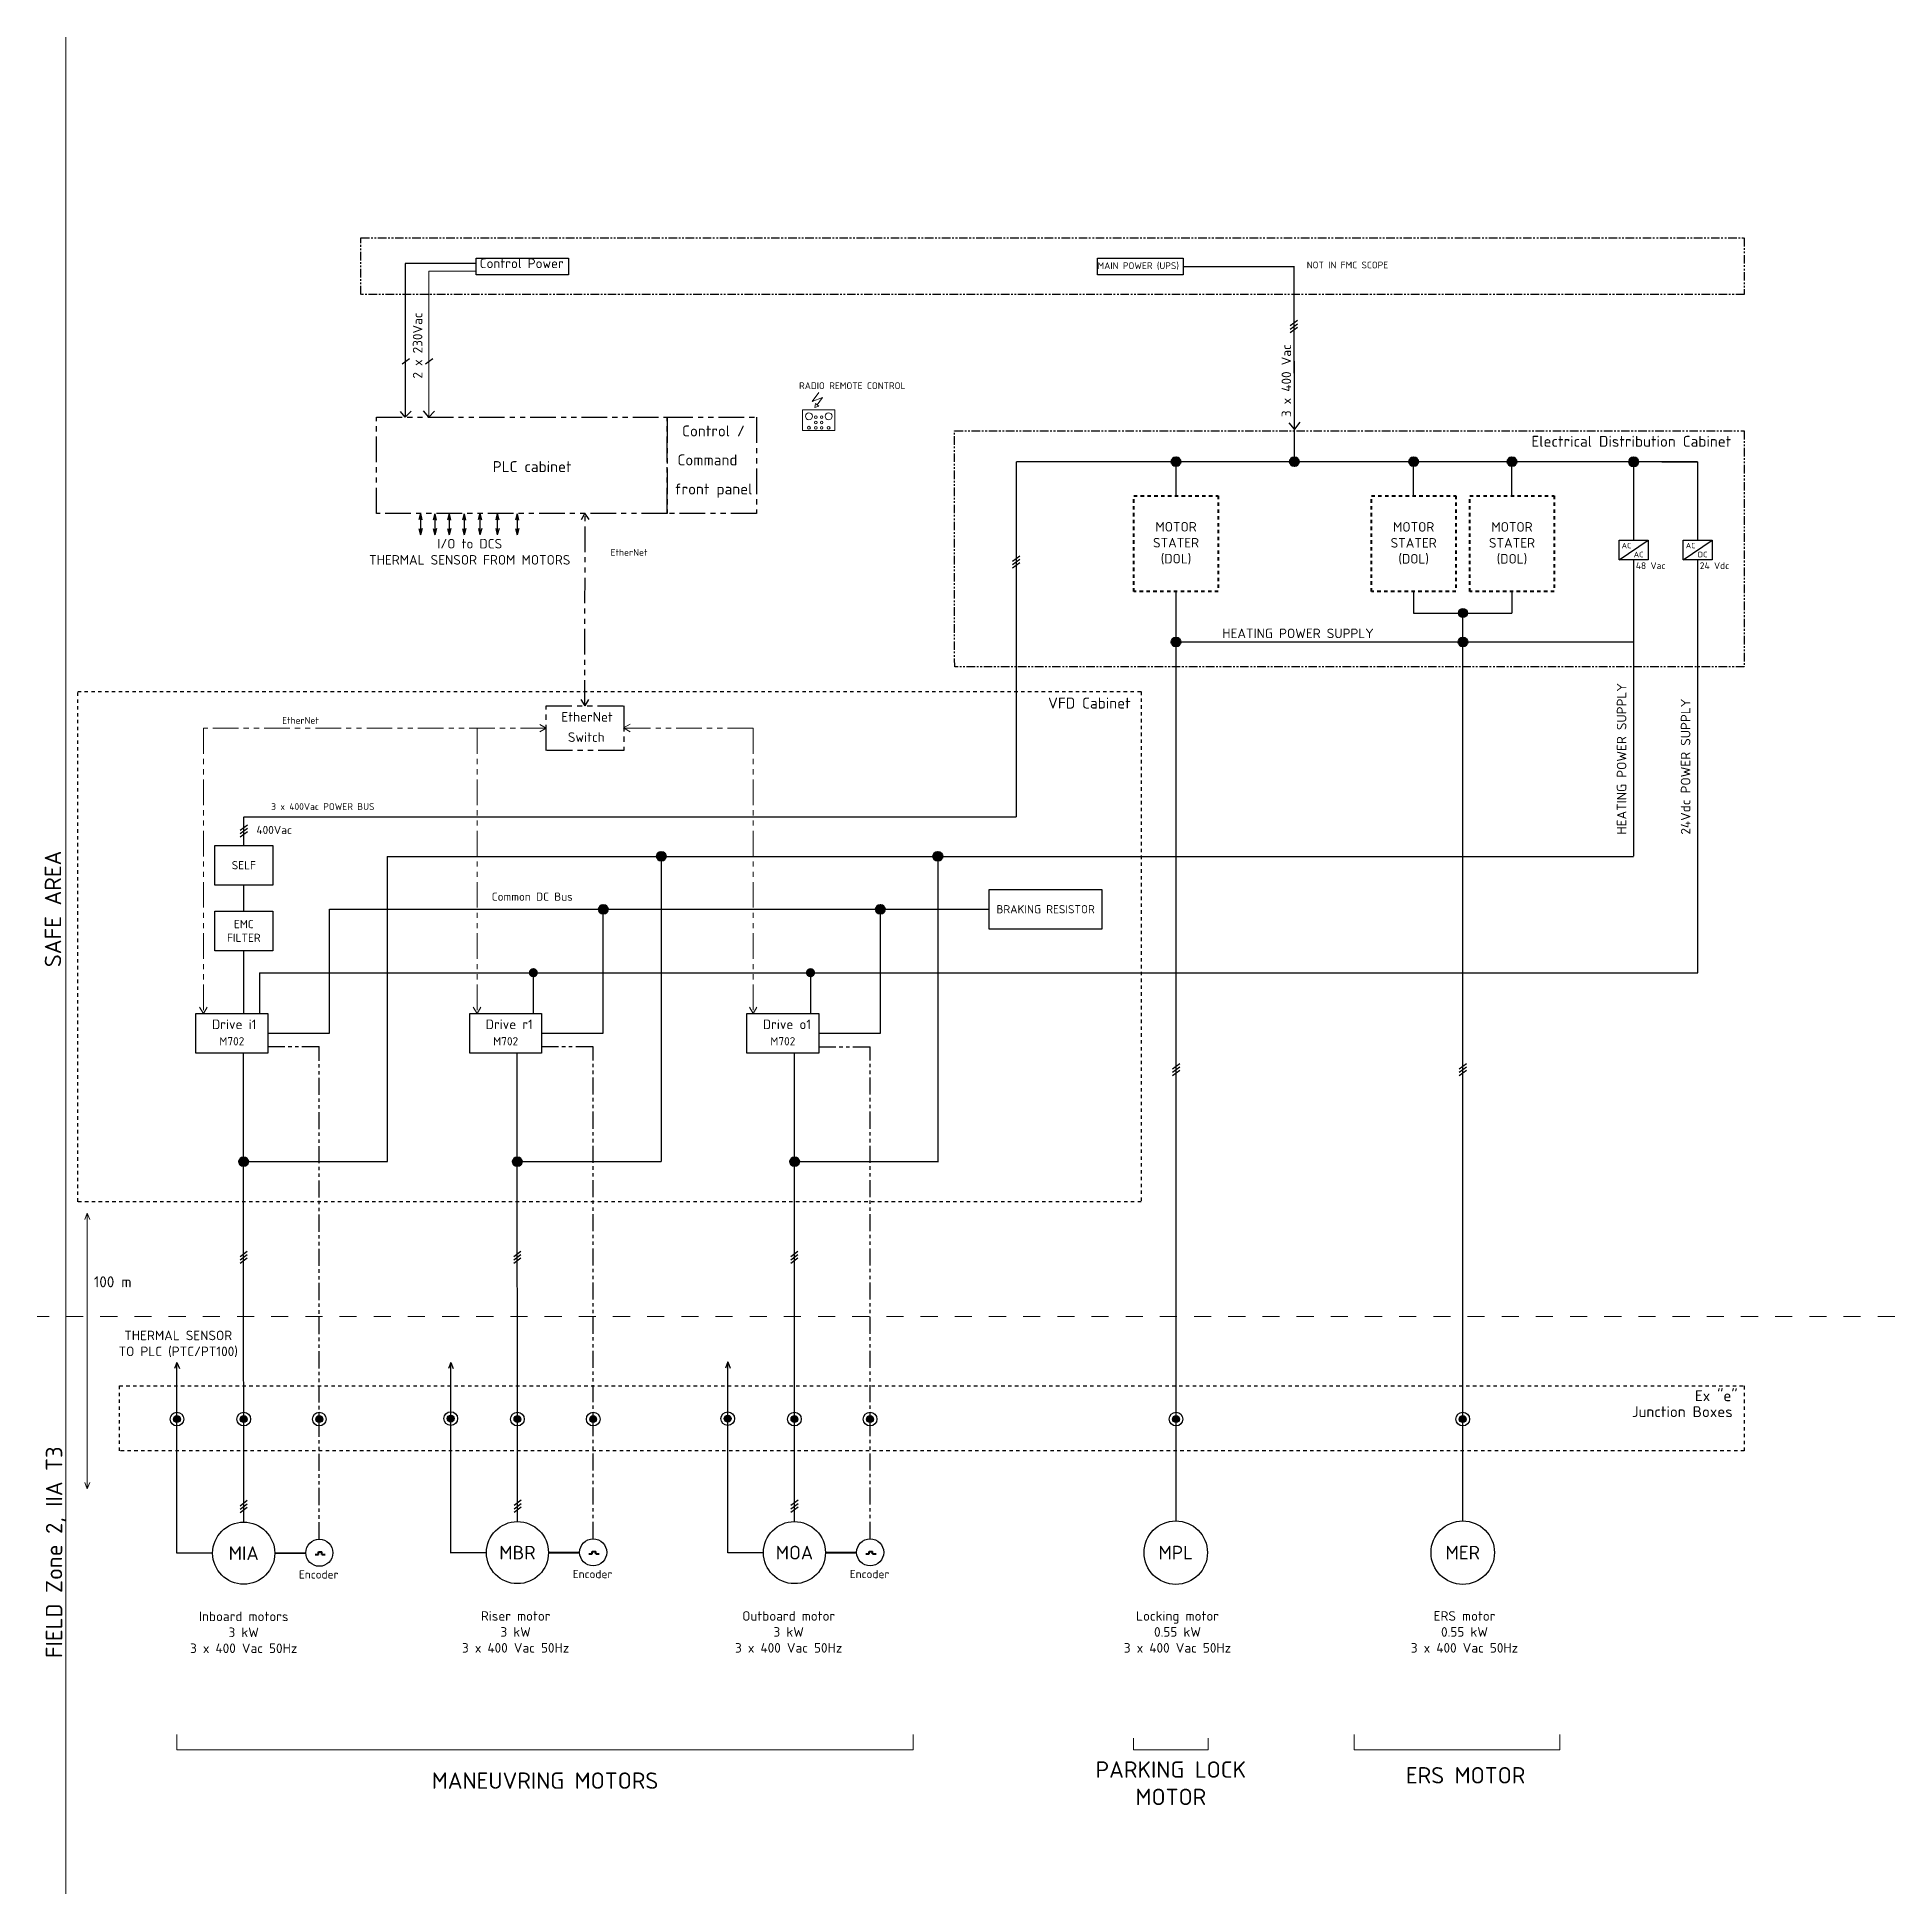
# Model space of a CAD drawing. Extents: x 84 to 1443, y -74 to 1284.
import ezdxf
from ezdxf.enums import TextEntityAlignment as Align

# ---------------------------------------------------------------- set-up
doc = ezdxf.new("R2010")
doc.units = 0
for name, pattern in [('Fin', [0]), ('PHANTOM2', [1.25, 0.625, -0.125, 0.125, -0.125, 0.125, -0.125]), ('Tiret', [1, 0.25, -0.25, 0.25, -0.25])]:
    doc.linetypes.add(name, pattern=pattern)
for name, color, linetype in [('A', 1, 'Fin'), ('CAVOTEC RADIO', 7, 'Continuous'), ('DCS', 40, 'Fin'), ('Ensembles', 4, 'Continuous'), ('ERS', 30, 'Continuous'), ('Locking Devices', 43, 'Continuous'), ('MAIN POWER', 1, 'Fin'), ('Maneuvre motion', 220, 'Continuous'), ('PLC Network', 84, 'PHANTOM2'), ('PLC SIMPLE', 134, 'Continuous'), ('RED_14_THHN', 20, 'Continuous'), ('TEXTE', 7, 'Continuous'), ('WIRENO', 72, 'Continuous')]:
    doc.layers.add(name, color=color, linetype=linetype)
doc.styles.get("Standard").update_dxf_attribs({"font": 'isocpeur.ttf'})
doc.linetypes.add('RAILS', pattern='A,0.15,[130,ltypeshp.shx,S=0.25,R=0,X=0,Y=0],0.15', length=0.3)

# ---------------------------------------------------------------- blocks, each defined once
blk = doc.blocks.new('connexion')
h = blk.add_hatch(color=256)
edge = h.paths.add_edge_path()
edge.add_arc((0, 0), 0.25, 0, 360)
for radius in [0.5, 0.25]:
    blk.add_circle((0, 0), radius)
at = {"color": 2}
blk.add_attdef('REPERE', text='', height=0.65, dxfattribs=at).set_placement((-0.73, 0.5), align=Align.RIGHT)

msp = doc.modelspace()

# ---------------------------------------------------------------- hatches: boundary and pattern name
at = {"layer": 'A', "lineweight": 40}
h = msp.add_hatch(color=1, dxfattribs=at)
h.dxf.hatch_style = 1
h.paths.add_polyline_path([(917.3, 976.9, 0.410823), (914, 973.6, 0.410823), (917.3, 970.3)])
h.paths.add_polyline_path([(920.7, 973.6, 0.417612), (917.3, 976.9), (917.3, 970.3, 0.417612)])
h = msp.add_hatch(color=1, dxfattribs=at)
h.dxf.hatch_style = 1
h.paths.add_polyline_path([(1003.9, 976.9, 0.410823), (1000.7, 973.6, 0.410823), (1003.9, 970.3)])
h.paths.add_polyline_path([(1007.3, 973.6, 0.417612), (1003.9, 976.9), (1003.9, 970.3, 0.417612)])
h = msp.add_hatch(color=1, dxfattribs=at)
h.dxf.hatch_style = 1
h.paths.add_polyline_path([(1091.1, 976.9, 0.410823), (1087.8, 973.6, 0.410823), (1091.1, 970.3)])
h.paths.add_polyline_path([(1094.5, 973.6, 0.417612), (1091.1, 976.9), (1091.1, 970.3, 0.417612)])
h = msp.add_hatch(color=1, dxfattribs=at)
h.dxf.hatch_style = 1
h.paths.add_polyline_path([(1163, 976.9, 0.410823), (1159.7, 973.6, 0.410823), (1163, 970.3)])
h.paths.add_polyline_path([(1166.4, 973.6, 0.417612), (1163, 976.9), (1163, 970.3, 0.417612)])
h = msp.add_hatch(color=1, dxfattribs=at)
h.dxf.hatch_style = 1
h.paths.add_polyline_path([(1252, 976.8, 0.410823), (1248.7, 973.5, 0.410823), (1252, 970.2)])
h.paths.add_polyline_path([(1255.3, 973.5, 0.417612), (1252, 976.8), (1252, 970.2, 0.417612)])
h = msp.add_hatch(color=1, dxfattribs=at)
h.dxf.hatch_style = 1
h.paths.add_polyline_path([(917.3, 845, 0.410823), (914, 841.6, 0.410823), (917.3, 838.3)])
h.paths.add_polyline_path([(920.7, 841.6, 0.417612), (917.3, 845), (917.3, 838.3, 0.417612)])
h = msp.add_hatch(color=1, dxfattribs=at)
h.dxf.hatch_style = 1
h.paths.add_polyline_path([(1127.1, 844.9, 0.410823), (1123.8, 841.6, 0.410823), (1127.1, 838.3)])
h.paths.add_polyline_path([(1130.4, 841.6, 0.417612), (1127.1, 844.9), (1127.1, 838.3, 0.417612)])
h = msp.add_hatch(color=1, dxfattribs=at)
h.dxf.hatch_style = 1
h.paths.add_polyline_path([(540.8, 688.1, 0.410823), (537.5, 684.8, 0.410823), (540.8, 681.4)])
h.paths.add_polyline_path([(544.1, 684.8, 0.417612), (540.8, 688.1), (540.8, 681.4, 0.417612)])
h = msp.add_hatch(color=1, dxfattribs=at)
h.dxf.hatch_style = 1
h.paths.add_polyline_path([(743.1, 688.1, 0.410823), (739.8, 684.8, 0.410823), (743.1, 681.4)])
h.paths.add_polyline_path([(746.5, 684.8, 0.417612), (743.1, 688.1), (743.1, 681.4, 0.417612)])
h = msp.add_hatch(color=1, dxfattribs=at)
h.dxf.hatch_style = 1
h.paths.add_polyline_path([(498.4, 649.5, 0.410823), (495.1, 646.2, 0.410823), (498.4, 642.9)])
h.paths.add_polyline_path([(501.7, 646.2, 0.417612), (498.4, 649.5), (498.4, 642.9, 0.417612)])
h = msp.add_hatch(color=1, dxfattribs=at)
h.dxf.hatch_style = 1
h.paths.add_polyline_path([(701.1, 649.5, 0.410823), (697.8, 646.2, 0.410823), (701.1, 642.9)])
h.paths.add_polyline_path([(704.5, 646.2, 0.417612), (701.1, 649.5), (701.1, 642.9, 0.417612)])
h = msp.add_hatch(color=1, dxfattribs=at)
h.dxf.hatch_style = 1
h.paths.add_polyline_path([(447.2, 603.1, 0.410823), (443.9, 599.7, 0.410823), (447.2, 596.4)])
h.paths.add_polyline_path([(450.5, 599.7, 0.417612), (447.2, 603.1), (447.2, 596.4, 0.417612)])
h = msp.add_hatch(color=1, dxfattribs=at)
h.dxf.hatch_style = 1
h.paths.add_polyline_path([(649.9, 603.1, 0.410823), (646.6, 599.7, 0.410823), (649.9, 596.4)])
h.paths.add_polyline_path([(653.3, 599.7, 0.417612), (649.9, 603.1), (649.9, 596.4, 0.417612)])
h = msp.add_hatch(color=1, dxfattribs=at)
h.dxf.hatch_style = 1
h.paths.add_polyline_path([(235.3, 465, 0.410823), (232, 461.6, 0.410823), (235.3, 458.3)])
h.paths.add_polyline_path([(238.7, 461.6, 0.417612), (235.3, 465), (235.3, 458.3, 0.417612)])
h = msp.add_hatch(color=1, dxfattribs=at)
h.dxf.hatch_style = 1
h.paths.add_polyline_path([(435.5, 465, 0.410823), (432.3, 461.6, 0.410823), (435.5, 458.3)])
h.paths.add_polyline_path([(438.9, 461.6, 0.417612), (435.5, 465), (435.5, 458.3, 0.417612)])
h = msp.add_hatch(color=1, dxfattribs=at)
h.dxf.hatch_style = 1
h.paths.add_polyline_path([(638.3, 465, 0.410823), (635, 461.6, 0.410823), (638.3, 458.3)])
h.paths.add_polyline_path([(641.7, 461.6, 0.417612), (638.3, 465), (638.3, 458.3, 0.417612)])
at = {"layer": 'ERS', "linetype": 'Continuous'}
h = msp.add_hatch(color=256, dxfattribs=at)
h.dxf.hatch_style = 1
h.paths.add_polyline_path([(1127.1, 866.2, 0.410823), (1123.8, 862.9, 0.410823), (1127.1, 859.6)])
h.paths.add_polyline_path([(1130.4, 862.9, 0.417612), (1127.1, 866.2), (1127.1, 859.6, 0.417612)])

# ---------------------------------------------------------------- linework, layer by layer
at = {"lineweight": 5}
msp.add_line((105.4, 1284.2), (105.4, -74.1), dxfattribs=at)
at = {"color": 4, "linetype": 'Continuous', "lineweight": 13}
for p, q in [((121, 423.8), (119.3, 419.2)), ((121, 423.8), (121, 222.2)), ((121, 423.8), (122.8, 419.2)), ((121, 222.2), (119.3, 226.8)), ((121, 222.2), (122.8, 226.8))]:
    msp.add_line(p, q, dxfattribs=at)
at = {"linetype": 'Tiret', "lineweight": 5, "ltscale": 50}
msp.add_line((1443, 348.2), (84.3, 348.2), dxfattribs=at)
at = {"layer": 'A', "color": 1, "linetype": 'Continuous'}
for p, q in [((235.5, 692.9), (235.5, 713.7)), ((235.5, 644.7), (235.5, 663.9)), ((298.1, 646.2), (780.6, 646.2)), ((235.5, 569.9), (235.5, 615.8)), ((247, 599.6), (247, 569.9)), ((447.2, 599.6), (447.2, 569.9)), ((650, 599.6), (650, 569.9)), ((235.3, 403.6), (235.3, 541)), ((435.6, 198.1), (435.5, 541)), ((638.2, 198.1), (638.2, 541)), ((235.4, 197.8), (235.3, 403.6)), ((186.6, 314.7), (184.8, 310.1)), ((186.6, 175), (186.6, 314.7)), ((186.6, 314.7), (188.4, 310.1)), ((386.8, 314.7), (385.1, 310.1)), ((386.8, 175), (386.8, 314.7)), ((386.8, 314.7), (388.6, 310.1)), ((589.4, 315), (587.7, 310.4)), ((589.4, 175.4), (589.4, 315)), ((589.4, 315), (591.2, 310.4)), ((212.7, 175), (186.6, 175)), ((412.9, 175.4), (386.8, 175.4)), ((615.5, 175.4), (589.4, 175.4))]:
    msp.add_line(p, q, dxfattribs=at)
at = {"layer": 'A', "color": 1, "linetype": 'RAILS'}
for p, q in [((340.4, 684.8), (1252, 684.8)), ((340.5, 461.6), (340.5, 684.8)), ((247, 599.6), (1298.9, 599.6)), ((235.3, 461.6), (340.5, 461.6)), ((435.5, 461.6), (540.8, 461.6)), ((638.3, 461.6), (743.5, 461.6))]:
    msp.add_line(p, q, dxfattribs=at)
at = {"layer": 'A', "color": 0, "linetype": 'Continuous', "lineweight": 40, "ltscale": 5}
for p, q in [((258, 175.2), (280.8, 175.3)), ((458.3, 175.5), (468.3, 175.5)), ((468.3, 175.5), (481.2, 175.5)), ((660.9, 175.5), (675.3, 175.5)), ((675.3, 175.5), (683.8, 175.5))]:
    msp.add_line(p, q, dxfattribs=at)
at = {"layer": 'A', "color": 0, "linetype": 'Continuous', "lineweight": 40}
for p, q in [((287.6, 174.1), (290.1, 174.1)), ((290.1, 176), (292.6, 176)), ((290.1, 174.2), (290.1, 176)), ((292.6, 174.2), (292.6, 176)), ((292.6, 174.1), (295.1, 174.1)), ((487.8, 174.5), (490.3, 174.5)), ((490.3, 176.3), (492.9, 176.3)), ((490.3, 174.5), (490.3, 176.3)), ((492.9, 174.5), (492.9, 176.3)), ((492.9, 174.5), (495.4, 174.5)), ((690.4, 174.5), (692.9, 174.5)), ((692.9, 176.3), (695.4, 176.3)), ((692.9, 174.5), (692.9, 176.3)), ((695.4, 174.5), (695.4, 176.3)), ((695.4, 174.5), (698, 174.5))]:
    msp.add_line(p, q, dxfattribs=at)
at = {"layer": 'A', "color": 1}
for points in [[(1241.3, 916.1), (1262.6, 916.1), (1262.6, 901.7), (1241.3, 901.7)], [(1288.2, 916.1), (1309.5, 916.1), (1309.5, 901.7), (1288.2, 901.7)], [(214.2, 692.9), (256.7, 692.9), (256.7, 663.9), (214.2, 663.9)], [(780.6, 660.7), (863.1, 660.7), (863.1, 631.7), (780.6, 631.7)], [(214.2, 644.7), (256.7, 644.7), (256.7, 615.8), (214.2, 615.8)], [(200.5, 569.9), (253, 569.9), (253, 541), (200.5, 541)], [(400.7, 569.9), (453.2, 569.9), (453.2, 541), (400.7, 541)], [(603.5, 569.9), (656, 569.9), (656, 541), (603.5, 541)]]:
    msp.add_lwpolyline(points, close=True, dxfattribs=at)
at = {"layer": 'A', "color": 1, "linetype": 'Continuous', "const_width": 1}
msp.add_lwpolyline([(235.5, 713.7), (800.4, 713.7)], dxfattribs=at)
at = {"layer": 'A', "color": 1, "linetype": 'RAILS'}
for points in [[(253, 555.5), (298.1, 555.5), (298.1, 646.2)], [(453.2, 555.5), (498.4, 555.5), (498.4, 646.2)], [(656, 555.5), (701.1, 555.5), (701.1, 646.2)]]:
    msp.add_lwpolyline(points, dxfattribs=at)
at = {"layer": 'A', "lineweight": 40}
for centre in [(917.3, 973.6), (1003.9, 973.6), (1091.1, 973.6), (1163, 973.6), (1252, 973.5), (917.3, 841.6), (1127.1, 841.6), (540.8, 684.8), (743.1, 684.8), (498.4, 646.2), (701.1, 646.2), (235.3, 461.6), (435.5, 461.6), (638.3, 461.6)]:
    msp.add_circle(centre, 3.32, dxfattribs=at)
at = {"layer": 'A', "color": 0}
for centre, radius in [((235.4, 175.1), 22.7), ((435.6, 175.5), 22.7), ((638.2, 175.5), 22.7), ((290.7, 175.4), 9.91), ((491, 175.7), 9.91), ((693.6, 175.7), 9.91)]:
    msp.add_circle(centre, radius, dxfattribs=at)
at = {"layer": 'CAVOTEC RADIO', "linetype": 'ByBlock', "lineweight": 13}
for p, q in [((651.1, 1017.7), (656.1, 1024.1)), ((658.8, 1020.5), (651.1, 1017.7)), ((654.9, 1015.2), (658.8, 1020.5)), ((653.1, 1013.2), (653.6, 1016.1)), ((656.1, 1014.2), (653.1, 1013.2)), ((653.6, 1016.1), (656.1, 1014.2))]:
    msp.add_line(p, q, dxfattribs=at)
at = {"layer": 'CAVOTEC RADIO', "linetype": 'Fin', "lineweight": 13}
msp.add_lwpolyline([(644.2, 1011.5), (667.8, 1011.5), (667.8, 996.5), (644.2, 996.5), (644.2, 1011.5)], dxfattribs=at)
for centre, radius in [((648.8, 1006.8), 2.5), ((653.9, 1006.2), 0.951), ((658.1, 1006.2), 0.951), ((663.2, 1006.8), 2.5), ((648.8, 998.4), 1.08), ((653.9, 1002.3), 0.951), ((653.9, 998.4), 0.951), ((658.1, 1002.3), 0.951), ((658.1, 998.4), 0.951), ((663.2, 998.4), 1.03)]:
    msp.add_circle(centre, radius, dxfattribs=at)
at = {"layer": 'DCS', "color": 82, "lineweight": 20}
for p, q in [((456.6, 778.6), (452, 781.4)), ((456.6, 778.6), (452, 781.4)), ((456.6, 778.6), (452, 775.9)), ((456.6, 778.6), (452, 775.9)), ((513.3, 778.8), (518, 781.6)), ((513.3, 778.8), (518, 781.6)), ((513.3, 778.8), (518, 776)), ((513.3, 778.8), (518, 776))]:
    msp.add_line(p, q, dxfattribs=at)
at = {"layer": 'Ensembles', "color": 4, "linetype": 'PHANTOM2', "ltscale": 10}
msp.add_lwpolyline([(755.3, 996.2), (1332.8, 996.2), (1332.9, 823.4), (755.4, 823.4)], close=True, dxfattribs=at)
at = {"layer": 'Ensembles', "linetype": 'Tiret', "ltscale": 10}
for points in [[(114, 805.4), (891.8, 805.4), (891.8, 432.2), (114, 432.2)], [(144.5, 297.4), (1332.9, 297.4), (1332.9, 250), (144.5, 250)]]:
    msp.add_lwpolyline(points, close=True, dxfattribs=at)
at = {"layer": 'ERS', "linetype": 'Continuous'}
for p, q in [((1091.1, 948.7), (1091.1, 973.6)), ((1163, 948.7), (1163, 973.6)), ((1091.1, 878.6), (1091.1, 862.9)), ((1163, 878.6), (1163, 862.9)), ((1091.1, 862.9), (1163, 862.9)), ((1127, 198.7), (1127.1, 862.9))]:
    msp.add_line(p, q, dxfattribs=at)
at = {"layer": 'ERS', "linetype": 'Continuous', "lineweight": 13}
for p, q in [((1047.6, 42.5), (1047.6, 31.2)), ((1198, 42.5), (1198, 31.2)), ((1047.6, 31.2), (1198, 31.2))]:
    msp.add_line(p, q, dxfattribs=at)
at = {"layer": 'ERS', "linetype": 'Continuous'}
msp.add_circle((1127.1, 862.9), 3.32, dxfattribs=at)
at = {"layer": 'ERS'}
msp.add_circle((1127, 175.5), 23.2, dxfattribs=at)
at = {"layer": 'Locking Devices', "linetype": 'Continuous'}
for p, q in [((917.3, 948.7), (917.3, 973.6)), ((917.4, 198.7), (917.3, 878.6))]:
    msp.add_line(p, q, dxfattribs=at)
at = {"layer": 'Locking Devices', "linetype": 'Continuous', "lineweight": 13}
for p, q in [((886.2, 39.8), (886.2, 31.2)), ((886.2, 31.2), (940.8, 31.2)), ((940.8, 39.8), (940.8, 31.2))]:
    msp.add_line(p, q, dxfattribs=at)
at = {"layer": 'Locking Devices'}
msp.add_circle((917.1, 175.5), 23.2, dxfattribs=at)
at = {"layer": 'MAIN POWER', "color": 1, "linetype": 'Continuous'}
for p, q in [((1006.2, 1076.9), (1000.9, 1072.9)), ((1006.2, 1074.3), (1000.9, 1070.4)), ((1006.2, 1071.8), (1000.9, 1067.9)), ((803.1, 904.5), (797.8, 900.6)), ((803, 902), (797.8, 898.1)), ((803, 899.5), (797.8, 895.6)), ((920, 533.2), (914.7, 529.3)), ((920, 530.7), (914.7, 526.7)), ((1129.7, 533.2), (1124.5, 529.3)), ((1129.7, 530.6), (1124.5, 526.7)), ((920, 528.2), (914.7, 524.2)), ((1129.7, 528.1), (1124.5, 524.2))]:
    msp.add_line(p, q, dxfattribs=at)
at = {"layer": 'MAIN POWER', "color": 1, "linetype": 'RAILS'}
for p, q in [((356.6, 1048.8), (351.4, 1044.9)), ((373.7, 1048.8), (368.4, 1044.9)), ((1003.9, 997.4), (1000.1, 1002)), ((1007.8, 1002.4), (1003.9, 997.4))]:
    msp.add_line(p, q, dxfattribs=at)
at = {"layer": 'MAIN POWER'}
for p, q in [((353.6, 1006.2), (350.1, 1010.4)), ((357.8, 1010.6), (353.6, 1006.1))]:
    msp.add_line(p, q, dxfattribs=at)
at = {"layer": 'MAIN POWER', "color": 1}
for p, q in [((370.7, 1006.1), (366.8, 1010.8)), ((374.9, 1010.6), (370.7, 1006.1))]:
    msp.add_line(p, q, dxfattribs=at)
at = {"layer": 'MAIN POWER', "color": 4, "linetype": 'PHANTOM2', "ltscale": 10}
msp.add_lwpolyline([(321.1, 1137.3), (1332.9, 1137.3), (1332.9, 1095.9), (321.1, 1095.9)], close=True, dxfattribs=at)
at = {"layer": 'MAIN POWER'}
msp.add_lwpolyline([(405.5, 1118.7), (353.6, 1118.7), (353.6, 1006.1)], dxfattribs=at)
at = {"layer": 'MAIN POWER', "ltscale": 10}
for points in [[(405.5, 1122.4), (472.9, 1122.4), (472.9, 1110.2), (405.5, 1110.2)], [(859.9, 1122.4), (922.6, 1122.4), (922.6, 1110.2), (859.9, 1110.2)]]:
    msp.add_lwpolyline(points, close=True, dxfattribs=at)
at = {"layer": 'MAIN POWER', "linetype": 'Continuous', "lineweight": 13, "const_width": 1}
for points in [[(1003.9, 973.6), (1003.5, 1116.3), (922.6, 1116.3)], [(1298.9, 973.5), (800.4, 973.6)], [(1252, 841.6), (917.3, 841.6)]]:
    msp.add_lwpolyline(points, dxfattribs=at)
at = {"layer": 'MAIN POWER', "linetype": 'Continuous', "lineweight": 13}
msp.add_lwpolyline([(405.5, 1113), (370.7, 1113), (370.7, 1006.1)], dxfattribs=at)
at = {"layer": 'MAIN POWER', "linetype": 'Continuous', "lineweight": 100, "const_width": 1}
for points in [[(800.4, 713.7), (800.4, 973.6)], [(1252, 916.1), (1252, 973.6)], [(1298.8, 916.1), (1298.9, 973.6)], [(1252, 684.8), (1252, 901.7)], [(1298.9, 599.6), (1298.9, 901.7)]]:
    msp.add_lwpolyline(points, dxfattribs=at)
at = {"layer": 'Maneuvre motion', "linetype": 'Continuous', "lineweight": 13}
for p, q in [((186.5, 42.5), (186.5, 31.2)), ((725, 42.5), (725, 31.2)), ((186.5, 31.2), (725, 31.2))]:
    msp.add_line(p, q, dxfattribs=at)
at = {"layer": 'PLC Network', "ltscale": 20}
for p, q in [((482.4, 931.2), (485, 935.8)), ((488.1, 931.2), (485, 935.9)), ((485.1, 795), (482.3, 799.6)), ((485.1, 795), (487.8, 799.6))]:
    msp.add_line(p, q, dxfattribs=at)
at = {"layer": 'PLC Network', "ltscale": 30}
msp.add_line((484.9, 795), (485.1, 935.8), dxfattribs=at)
at = {"layer": 'PLC Network', "linetype": 'PHANTOM2', "lineweight": 13, "ltscale": 30}
for p, q in [((456.6, 778.6), (205.9, 778.6)), ((608, 778.6), (513.4, 778.6))]:
    msp.add_line(p, q, dxfattribs=at)
at = {"layer": 'PLC Network', "linetype": 'PHANTOM2', "lineweight": 20, "ltscale": 30}
for p, q in [((205.9, 778.6), (205.9, 569.9)), ((406.1, 778.6), (406.1, 569.9)), ((608, 778.6), (608, 569.9)), ((205.9, 569.9), (203.1, 574.6)), ((205.9, 569.9), (208.6, 574.6)), ((406.1, 569.9), (403.3, 574.6)), ((406.1, 569.9), (408.9, 574.6)), ((608, 569.9), (605.3, 574.6)), ((608, 569.9), (610.8, 574.6))]:
    msp.add_line(p, q, dxfattribs=at)
at = {"layer": 'PLC Network', "ltscale": 30}
msp.add_lwpolyline([(456.7, 795), (513.5, 795), (513.4, 762.3), (456.6, 762.3)], close=True, dxfattribs=at)
at = {"layer": 'PLC SIMPLE', "color": 1}
for p, q in [((364.6, 935.6), (363.4, 931.1)), ((363.5, 924.8), (364.6, 920.2)), ((364.6, 935.7), (365.7, 931)), ((364.6, 935.6), (364.6, 920.2)), ((365.9, 924.7), (364.6, 920.1)), ((375.2, 935.5), (374, 930.9)), ((374, 924.7), (375.2, 920.1)), ((375.1, 935.5), (376.2, 930.9)), ((375.2, 935.5), (375.2, 920)), ((376.5, 924.6), (375.2, 920)), ((385.6, 935.5), (384.5, 930.9)), ((384.5, 924.7), (385.7, 920.1)), ((385.6, 935.5), (386.7, 930.9)), ((385.7, 935.5), (385.7, 920)), ((387, 924.6), (385.7, 920)), ((396.6, 935.5), (395.4, 930.9)), ((395.5, 924.7), (396.6, 920.1)), ((396.6, 935.5), (397.7, 930.9)), ((396.7, 935.5), (396.6, 920)), ((397.9, 924.6), (396.7, 920)), ((408.2, 935.6), (407, 931)), ((407.1, 924.8), (408.2, 920.2)), ((408.2, 935.6), (409.3, 931)), ((408.2, 935.6), (408.2, 920.1)), ((409.5, 924.7), (408.2, 920.1)), ((420.8, 935.6), (419.7, 931)), ((419.7, 924.8), (420.9, 920.2)), ((420.8, 935.6), (421.9, 931)), ((420.9, 935.6), (420.9, 920.1)), ((422.2, 924.7), (420.9, 920.1)), ((435.4, 935.5), (434.2, 930.9)), ((434.2, 924.7), (435.4, 920.1)), ((435.4, 935.5), (436.4, 930.9)), ((435.4, 935.5), (435.4, 920)), ((436.7, 924.6), (435.4, 920))]:
    msp.add_line(p, q, dxfattribs=at)
at = {"layer": 'PLC SIMPLE', "linetype": 'PHANTOM2', "ltscale": 30}
for points in [[(332.5, 1006.1), (545.2, 1006.1), (545.2, 935.8), (332.5, 935.8)], [(545.2, 1006.1), (610.5, 1006.1), (610.5, 935.8), (545.2, 935.8)]]:
    msp.add_lwpolyline(points, close=True, dxfattribs=at)
at = {"layer": 'RED_14_THHN', "color": 1}
for p, q in [((1241.3, 901.7), (1262.6, 916.1)), ((1288.2, 901.7), (1309.5, 916.1)), ((540.8, 684.8), (540.8, 461.6)), ((743.1, 684.8), (743.1, 461.6))]:
    msp.add_line(p, q, dxfattribs=at)
at = {"layer": 'RED_14_THHN', "color": 1, "linetype": 'RAILS'}
for p, q in [((238.1, 707.8), (232.9, 703.9)), ((238.1, 705.3), (232.9, 701.4)), ((238.1, 702.8), (232.9, 698.9)), ((238, 395.9), (232.7, 392)), ((438.2, 395.9), (433, 392)), ((640.8, 395.9), (635.6, 392)), ((238, 393.4), (232.7, 389.4)), ((238, 390.9), (232.7, 386.9)), ((438.2, 393.4), (433, 389.4)), ((438.2, 390.9), (433, 386.9)), ((640.8, 393.4), (635.6, 389.4)), ((640.8, 390.9), (635.6, 386.9)), ((238, 211), (232.7, 207.1)), ((238, 208.5), (232.7, 204.6)), ((238, 213.6), (232.8, 209.6)), ((438.3, 213.9), (433.1, 210)), ((438.3, 211.3), (433.1, 207.4)), ((438.3, 208.8), (433.1, 204.9)), ((640.9, 213.9), (635.6, 210)), ((640.9, 211.3), (635.6, 207.4)), ((640.9, 208.8), (635.6, 204.9))]:
    msp.add_line(p, q, dxfattribs=at)
at = {"layer": 'TEXTE', "linetype": 'Tiret', "lineweight": 40, "ltscale": 10}
for points in [[(886.4, 948.7), (948.2, 948.7), (948.2, 878.6), (886.4, 878.6)], [(1060.2, 948.7), (1122, 948.7), (1122, 878.6), (1060.2, 878.6)], [(1132.1, 948.7), (1193.9, 948.7), (1193.9, 878.6), (1132.1, 878.6)]]:
    msp.add_lwpolyline(points, close=True, dxfattribs=at)
at = {"layer": 'WIRENO', "linetype": 'PHANTOM2', "ltscale": 20}
for p, q in [((253, 545.7), (290.7, 545.7)), ((290.7, 185.3), (290.7, 545.7)), ((453.2, 545.7), (491, 545.7)), ((491, 185.6), (491, 545.7)), ((656, 545.6), (693.5, 545.6)), ((693.5, 185.6), (693.5, 545.6))]:
    msp.add_line(p, q, dxfattribs=at)

# ---------------------------------------------------------------- block references
at = {"layer": 'ERS', "xscale": 10, "yscale": 10, "zscale": 10}
for p in [(186.6, 273.2), (235.4, 273.2), (290.7, 273.2), (386.8, 273.6), (435.6, 273.2), (491, 273.2), (589.4, 273.5), (638.2, 273.2), (693.5, 273.2), (1127, 273.2)]:
    msp.add_blockref('connexion', p, dxfattribs=at)
at = {"layer": 'Locking Devices', "xscale": 10, "yscale": 10, "zscale": 10}
msp.add_blockref('connexion', (917.3, 273.2), dxfattribs=at)

# ---------------------------------------------------------------- texts
msp.add_text('FIELD Zone 2, IIA T3', height=12, rotation=90).set_placement((96.7, 175.7), align=Align.MIDDLE_CENTER)
at = {"layer": 'A', "color": 1, "linetype": 'Continuous'}
msp.add_text('3 x 400Vac POWER BUS', height=5, dxfattribs=at).set_placement((255.5, 718.8))
at = {"layer": 'A', "color": 0}
for s, height, p in [('400Vac', 6, (244.7, 701.2)), ('Drive i1', 7, (212.2, 558.5)), ('Drive r1', 7, (412.4, 558.5)), ('Drive o1', 7, (615.1, 558.5)), ('Encoder', 6, (275.8, 156.5)), ('Encoder', 6, (476.1, 156.8)), ('Encoder', 6, (678.7, 156.8))]:
    msp.add_text(s, height=height, dxfattribs=at).set_placement(p)
for s, height, p in [('BRAKING RESISTOR', 6, (821.9, 646.2)), ('MIA', 10, (235.4, 175.1)), ('MBR', 10, (435.6, 175.5)), ('MOA', 10, (638.2, 175.5)), ('MPL', 10, (917.1, 175.5)), ('MER', 10, (1127, 175.5))]:
    msp.add_text(s, height=height, dxfattribs=at).set_placement(p, align=Align.MIDDLE_CENTER)
for p in [(226.7, 546.6), (427, 546.6), (629.7, 546.6)]:
    msp.add_text('M702', height=6, dxfattribs=at).set_placement(p, align=Align.CENTER)
at = {"layer": 'A', "color": 4}
msp.add_text('100 m', height=8, dxfattribs=at).set_placement((125.8, 369.6))
at = {"layer": 'A', "color": 0, "attachment_point": 5}
for s, width, insert, char_height in [('SELF', 40.893, (235.5, 678.4), 6), ('EMC\\PFILTER', 40.893, (235.5, 630.3), 6), ('Inboard motors\\P3 kW\\P3 x 400 Vac 50Hz', 104.557, (235.4, 117.2), 7), ('Riser motor\\P3 kW\\P3 x 400 Vac 50Hz', 104.557, (434.3, 117.5), 7), ('Outboard motor\\P3 kW\\P3 x 400 Vac 50Hz', 104.557, (634, 117.5), 7), ('Locking motor\\P0.55 kW\\P3 x 400 Vac 50Hz', 104.557, (918.4, 117.5), 7), ('ERS motor\\P0.55 kW\\P3 x 400 Vac 50Hz', 104.557, (1128.3, 117.5), 7)]:
    msp.add_mtext_dynamic_manual_height_columns(s, width=width, gutter_width=175, heights=[0], dxfattribs=dict(at, insert=insert, char_height=char_height))
at = {"layer": 'A', "color": 0, "linetype": 'Continuous', "lineweight": 13, "insert": (416.8, 658.4), "char_height": 6, "width": 184.282, "attachment_point": 1}
msp.add_mtext('Common DC Bus', dxfattribs=at)
at = {"layer": 'CAVOTEC RADIO', "lineweight": 13}
msp.add_text('RADIO REMOTE CONTROL', height=5, dxfattribs=at).set_placement((680.5, 1026.7), align=Align.CENTER)
at = {"layer": 'Ensembles'}
msp.add_text('Electrical Distribution Cabinet', height=8, dxfattribs=at).set_placement((1323.4, 984.5), align=Align.RIGHT)
for s, p in [('VFD Cabinet', (823.7, 793)), ('Ex "e" ', (1296.8, 286.3)), ('Junction Boxes', (1250.7, 274.6))]:
    msp.add_text(s, height=8, dxfattribs=at).set_placement(p)
at = {"layer": 'ERS', "color": 0}
msp.add_text('ERS MOTOR', height=12, dxfattribs=at).set_placement((1129.1, 6.6), align=Align.CENTER)
at = {"layer": 'Locking Devices', "color": 0, "insert": (913.5, 6.8), "char_height": 12, "attachment_point": 5}
msp.add_mtext_dynamic_manual_height_columns('PARKING LOCK \\PMOTOR', width=172.339, gutter_width=175, heights=[0], dxfattribs=at)
at = {"layer": 'MAIN POWER'}
for s, p in [('Control Power', (408, 1115.2)), ('HEATING POWER SUPPLY', (951.1, 844.5))]:
    msp.add_text(s, height=7, dxfattribs=at).set_placement(p)
at = {"layer": 'MAIN POWER', "color": 0}
for s, p in [('MAIN POWER (UPS) ', (859.9, 1114.5)), ('NOT IN FMC SCOPE', (1012.9, 1115))]:
    msp.add_text(s, height=5, dxfattribs=at).set_placement(p)
at = {"layer": 'MAIN POWER'}
for s, p in [('2 x 230Vac', (366.1, 1034.4)), ('3 x 400 Vac', (1001.5, 1006.2)), ('HEATING POWER SUPPLY', (1246.7, 700.8)), ('24Vdc POWER SUPPLY', (1293.5, 700.8))]:
    msp.add_text(s, height=7, rotation=90, dxfattribs=at).set_placement(p)
at = {"layer": 'MAIN POWER', "char_height": 7, "attachment_point": 2}
for insert in [(917.3, 929.5), (1091.1, 929.4), (1163, 929.4)]:
    msp.add_mtext_dynamic_manual_height_columns('MOTOR\\PSTATER\\P(DOL)', width=49.997, gutter_width=175, heights=[0], dxfattribs=dict(at, insert=insert))
at = {"layer": 'Maneuvre motion', "color": 7}
msp.add_text('MANEUVRING MOTORS', height=12, dxfattribs=at).set_placement((455.8, 2.7), align=Align.CENTER)
at = {"layer": 'PLC Network', "ltscale": 20}
for s, height, p in [('EtherNet', 5, (503.8, 904.7)), ('EtherNet ', 7, (467.7, 783.4)), ('Switch', 7, (472.5, 768.6))]:
    msp.add_text(s, height=height, dxfattribs=at).set_placement(p)
at = {"layer": 'PLC Network'}
msp.add_text('EtherNet', height=5, dxfattribs=at).set_placement((263.5, 781.8))
at = {"layer": 'PLC SIMPLE'}
for s, height, p in [('Control /', 8, (579, 992.1)), ('Command', 8, (574.6, 970.9)), ('front panel', 8, (579, 949.6)), ('I/O to DCS', 7, (400.7, 910.1)), ('THERMAL SENSOR FROM MOTORS', 7, (400.7, 898.3))]:
    msp.add_text(s, height=height, dxfattribs=at).set_placement(p, align=Align.CENTER)
msp.add_text('PLC cabinet', height=8, dxfattribs=at).set_placement((417.5, 966))
at = {"layer": 'PLC SIMPLE', "insert": (187.5, 337.9), "char_height": 7, "attachment_point": 2}
msp.add_mtext_dynamic_manual_height_columns('THERMAL SENSOR\\PTO PLC (PTC/PT100)', width=94.783, gutter_width=175, heights=[0], dxfattribs=at)
at = {"layer": 'RED_14_THHN'}
for s, height, p in [('AC', 4, (1243.2, 910.2)), ('AC', 4, (1290.1, 910.2)), ('AC', 4, (1252, 903.7)), ('48 Vac', 5, (1253.6, 895)), ('DC', 4, (1298.9, 903.7)), ('24 Vdc', 5, (1300.4, 895))]:
    msp.add_text(s, height=height, dxfattribs=at).set_placement(p)
at = {"layer": 'TEXTE'}
msp.add_text('SAFE AREA', height=12, rotation=90, dxfattribs=at).set_placement((95.9, 646.4), align=Align.MIDDLE_CENTER)

doc.saveas('drawing.dxf')
